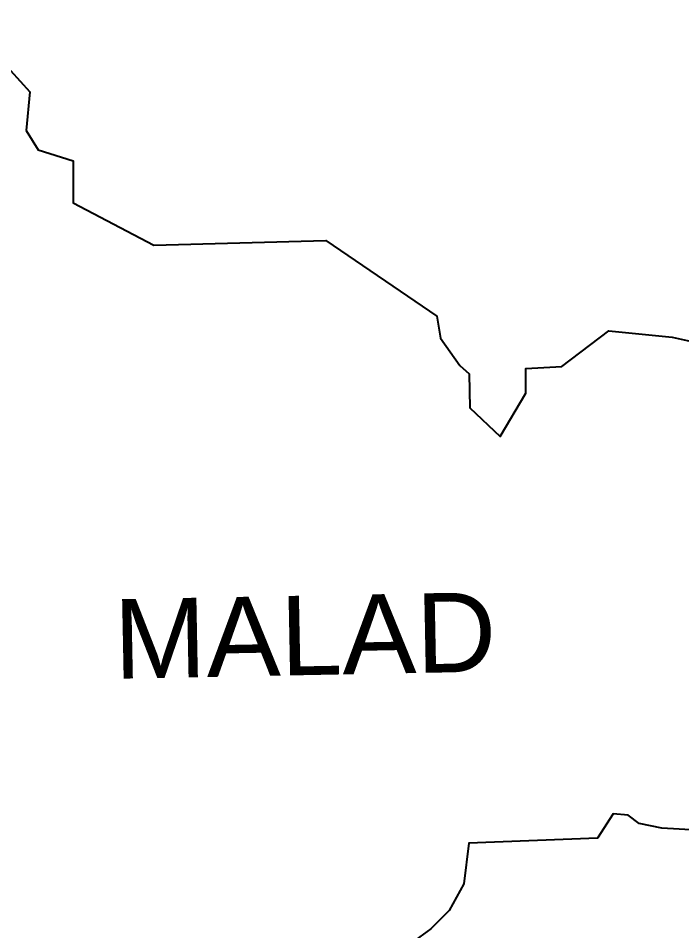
# Model space of a CAD drawing. Header units: metres. Extents: x 266353 to 279238, y 2116409 to 2127268.
# Drawn here: x 269574 to 272795, y 2121548 to 2125976 of the extents above; entities that cross this region are included whole.
import ezdxf

# ---------------------------------------------------------------- set-up
doc = ezdxf.new("R2010")
doc.units = ezdxf.units.M
doc.layers.add('VILLAGE BOUNDRY', color=3, linetype='Continuous')
doc.layers.add('VILLAGE NAME', color=250, linetype='Continuous')

msp = doc.modelspace()

# ---------------------------------------------------------------- linework, layer by layer
at = {"layer": 'VILLAGE BOUNDRY', "color": 3, "true_color": 0x00ff00}
for points in [[(269068.7, 2125976.3, 0), (269064.2, 2125873.7, 0), (269403.2, 2125744.3, 0), (269537, 2125722, 0), (269630.7, 2125619.4, 0), (269612.8, 2125432.1, 0), (269670.8, 2125338.4, 0), (269840.3, 2125284.9, 0), (269840.3, 2125079.7, 0), (270232.8, 2124874.6, 0), (271066.9, 2124896.9, 0), (271606.6, 2124531.1, 0), (271624.4, 2124424.1, 0), (271718.1, 2124290.3, 0), (271762.7, 2124250.1, 0), (271767.1, 2124085.1, 0), (271914.3, 2123946.8, 0), (272039.2, 2124156.5, 0), (272039.2, 2124276.9, 0), (272213.2, 2124285.8, 0), (272440.6, 2124459.8, 0), (272748.4, 2124428.5, 0), (272953.6, 2124383.9, 0)], [(273007.4, 2122028.4, 0), (272698.1, 2122046.2, 0), (272588.1, 2122067.6, 0), (272534.6, 2122109.3, 0), (272463.2, 2122115.2, 0), (272385.9, 2121996.3, 0), (271761.5, 2121972.5, 0), (271737.7, 2121776.2, 0), (271666.3, 2121645.4, 0), (271577.1, 2121556.2, 0), (271452.2, 2121467, 0)]]:
    msp.add_polyline3d(points, dxfattribs=at)

# ---------------------------------------------------------------- texts
at = {"layer": 'VILLAGE NAME', "insert": (270034.2, 2123156.1), "char_height": 385.732, "attachment_point": 1, "rotation": 1.1028}
msp.add_mtext_dynamic_manual_height_columns('{\\fArial|b0|i0|c0|p34;MALAD}', width=2578.433, gutter_width=1928.7, heights=[0], dxfattribs=at)

doc.saveas('drawing.dxf')
